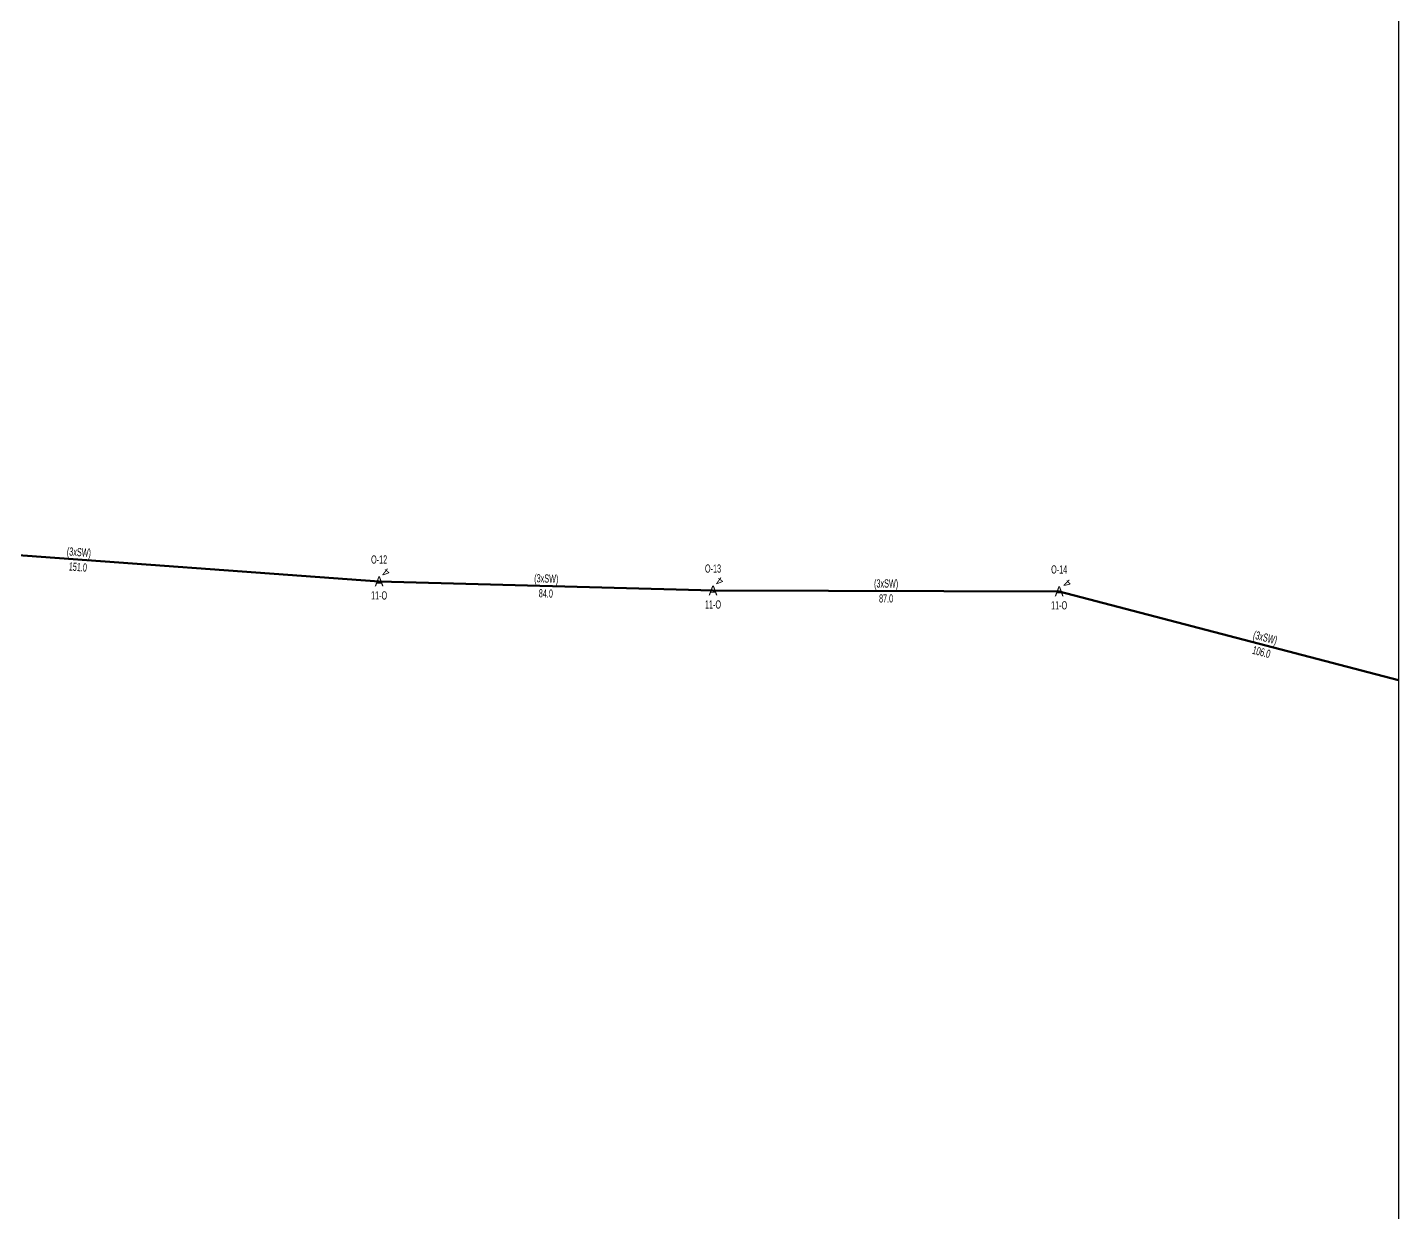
# Model space of a CAD drawing. Header units: millimetres. Extents: x 615240 to 617330, y 4151758 to 4153557.
# Drawn here: x 616798.7 to 617142.5, y 4152342.4 to 4152639.5 of the extents above; entities that cross this region are included whole.
import ezdxf
from ezdxf.enums import TextEntityAlignment as Align

# ---------------------------------------------------------------- set-up
doc = ezdxf.new("R2010")
doc.units = ezdxf.units.MM
doc.layers.add('ANTET', color=7, linetype='Continuous')
doc.layers.add('DIREK_ENH_MEVCUT', color=6, linetype='Continuous', lineweight=25)
doc.layers.add('HAT_ENH_HAVAI_MEVCUT', color=6, linetype='Continuous', lineweight=70)
doc.styles.add('Direk', font='B_CAD')
doc.styles.get("Standard").update_dxf_attribs({"font": 'Arial'})

msp = doc.modelspace()

# ---------------------------------------------------------------- linework, layer by layer
at = {"layer": 'ANTET', "flags": 128}
msp.add_lwpolyline([(615240.4, 4151757.5), (615240.4, 4152657.5), (617142.5, 4152657.5), (617142.5, 4151777.5), (615240.4, 4151757.5)], close=True, dxfattribs=at)
at = {"layer": 'HAT_ENH_HAVAI_MEVCUT'}
for p, q in [((616886.92, 4152500.64), (616736.14, 4152511.61)), ((616970.63, 4152498.37), (616886.92, 4152500.64)), ((617057.41, 4152498.15), (616970.63, 4152498.37)), ((617057.41, 4152498.15), (617142.5, 4152475.92))]:
    msp.add_line(p, q, dxfattribs=at)

# ---------------------------------------------------------------- texts
at = {"layer": 'DIREK_ENH_MEVCUT', "linetype": 'ByBlock', "width": 0.53}
for s, p in [('O-12', (616886.92, 4152506.14)), ('O-13', (616970.63, 4152503.87)), ('O-14', (617057.41, 4152503.65)), ('11-O', (616886.92, 4152497.14)), ('11-O', (616970.63, 4152494.87)), ('11-O', (617057.41, 4152494.65))]:
    msp.add_text(s, height=2.05, dxfattribs=at).set_placement(p, align=Align.MIDDLE_CENTER)
at = {"layer": 'DIREK_ENH_MEVCUT', "color": 32, "linetype": 'ByBlock', "style": 'Direk'}
for rotation, p in [(142.2124, (616888.64, 4152502.86)), (143.9804, (616972.29, 4152500.65)), (134.2535, (617059.43, 4152500.11))]:
    msp.add_text('4', height=2, rotation=rotation, dxfattribs=at).set_placement(p, align=Align.MIDDLE_CENTER)
at = {"layer": 'DIREK_ENH_MEVCUT', "linetype": 'ByBlock', "style": 'Direk'}
for p in [(616886.92, 4152500.64), (616970.63, 4152498.37), (617057.41, 4152498.15)]:
    msp.add_text('A', height=2.5, dxfattribs=at).set_placement(p, align=Align.MIDDLE_CENTER)
at = {"layer": 'HAT_ENH_HAVAI_MEVCUT', "lineweight": 30, "width": 0.53}
for rotation, p in [(355.8388, (616811.59, 4152506.97, 308368.07)), (358.4467, (616928.8, 4152500.35, 308443.46)), (359.8547, (617014.02, 4152499.11, 308485.32)), (345.3557, (617108.81, 4152485.6, 308579.89))]:
    msp.add_text('(3xSW)', height=2.05, rotation=rotation, dxfattribs=at).set_placement(p, align=Align.CENTER)
for s, rotation, p in [('151.0', 355.8388, (616811.47, 4152505.28, 308368.07)), ('84.0', 358.4467, (616928.75, 4152498.66, 308443.46)), ('87.0', 359.8547, (617014.02, 4152497.41, 308485.32)), ('106.0', 345.3557, (617108.38, 4152483.95, 308579.89))]:
    msp.add_text(s, height=2.05, rotation=rotation, dxfattribs=at).set_placement(p, align=Align.TOP_CENTER)

doc.saveas('drawing.dxf')
